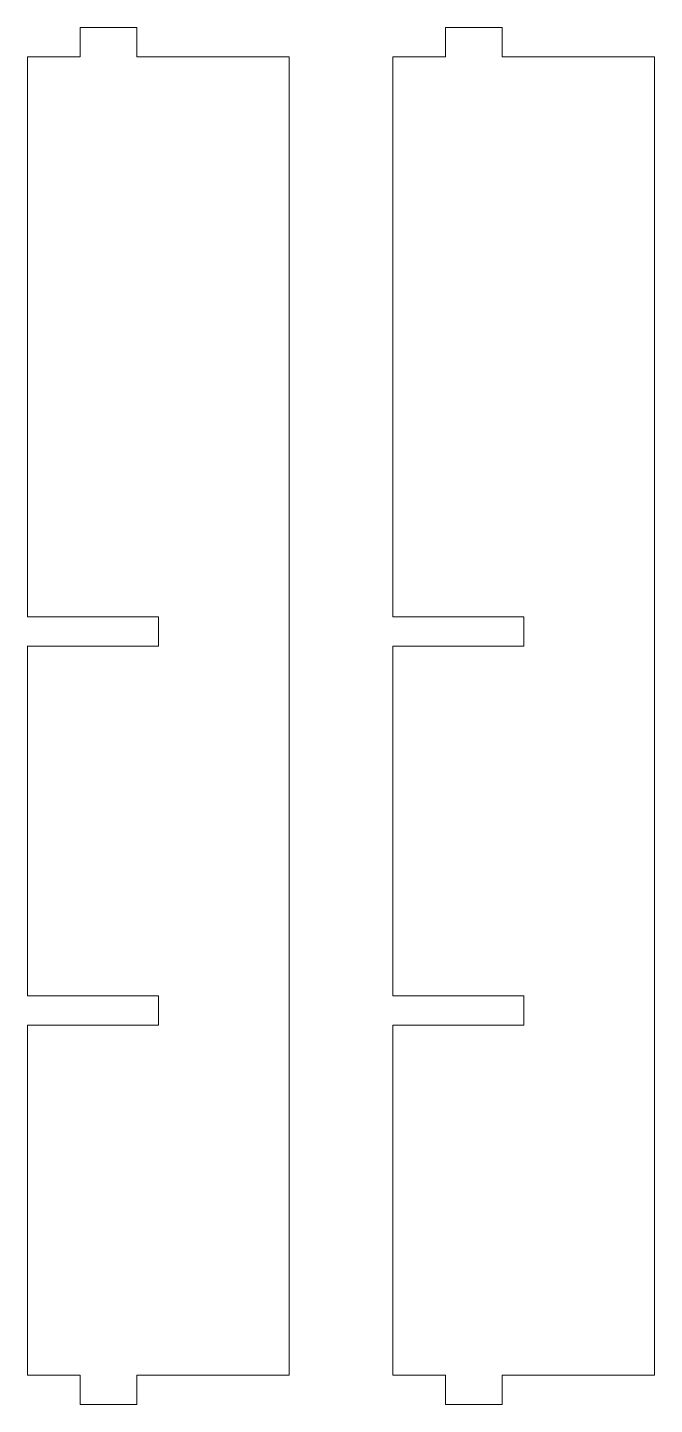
# Model space of a CAD drawing. Header units: inches. Extents: x -9.7 to 11.8, y -8.7 to 8.7.
# Drawn here: x 0.74 to 3.43, y -8.33 to -2.42 of the extents above; entities that cross this region are included whole.
import ezdxf

# ---------------------------------------------------------------- set-up
doc = ezdxf.new("R2010")
doc.units = ezdxf.units.IN
doc.header["$MEASUREMENT"] = 0
doc.layers.add('minion divider', color=7, linetype='Continuous')

msp = doc.modelspace()

# ---------------------------------------------------------------- linework, layer by layer
at = {"layer": 'minion divider', "color": 240, "lineweight": 9}
for points, knots in [([(0.7445, -5.0741), (0.7445, -5.0741), (0.7445, -6.575), (0.7445, -6.575), (0.7445, -6.575), (0.7445, -6.575), (1.3051, -6.575), (1.3051, -6.575), (1.3051, -6.575), (1.3051, -6.575), (1.3051, -6.7), (1.3051, -6.7), (1.3051, -6.7), (1.3051, -6.7), (0.7445, -6.7), (0.7445, -6.7), (0.7445, -6.7), (0.7445, -6.7), (0.7445, -8.202), (0.7445, -8.202), (0.7445, -8.202), (0.7445, -8.202), (0.9705, -8.202), (0.9705, -8.202), (0.9705, -8.202), (0.9705, -8.202), (0.9705, -8.327), (0.9705, -8.327), (0.9705, -8.327), (0.9705, -8.327), (1.2126, -8.327), (1.2126, -8.327), (1.2126, -8.327), (1.2126, -8.327), (1.2126, -8.202), (1.2126, -8.202), (1.2126, -8.202), (1.2126, -8.202), (1.8657, -8.202), (1.8657, -8.202), (1.8657, -8.202), (1.8657, -8.202), (1.8657, -2.5475), (1.8657, -2.5475), (1.8657, -2.5475), (1.8657, -2.5475), (1.2126, -2.5475), (1.2126, -2.5475), (1.2126, -2.5475), (1.2126, -2.5475), (1.2126, -2.4225), (1.2126, -2.4225), (1.2126, -2.4225), (1.2126, -2.4225), (0.9705, -2.4225), (0.9705, -2.4225), (0.9705, -2.4225), (0.9705, -2.4225), (0.9705, -2.5475), (0.9705, -2.5475), (0.9705, -2.5475), (0.9705, -2.5475), (0.7445, -2.5475), (0.7445, -2.5475), (0.7445, -2.5475), (0.7445, -2.5475), (0.7445, -4.95), (0.7445, -4.95), (0.7445, -4.95), (0.7445, -4.95), (1.3051, -4.95), (1.3051, -4.95), (1.3051, -4.95), (1.3051, -4.95), (1.3051, -5.075), (1.3051, -5.075), (1.3051, -5.075), (1.3051, -5.075), (0.7445, -5.075), (0.7445, -5.075), (0.7445, -5.075), (0.7442, -5.075), (0.7445, -5.0737), (0.7445, -5.0741)], [0, 0, 0, 0, 0.045455, 0.045455, 0.045455, 0.045455, 0.090909, 0.090909, 0.090909, 0.090909, 0.136364, 0.136364, 0.136364, 0.136364, 0.181818, 0.181818, 0.181818, 0.181818, 0.227273, 0.227273, 0.227273, 0.227273, 0.272727, 0.272727, 0.272727, 0.272727, 0.318182, 0.318182, 0.318182, 0.318182, 0.363636, 0.363636, 0.363636, 0.363636, 0.409091, 0.409091, 0.409091, 0.409091, 0.454545, 0.454545, 0.454545, 0.454545, 0.5, 0.5, 0.5, 0.5, 0.545455, 0.545455, 0.545455, 0.545455, 0.590909, 0.590909, 0.590909, 0.590909, 0.636364, 0.636364, 0.636364, 0.636364, 0.681818, 0.681818, 0.681818, 0.681818, 0.727273, 0.727273, 0.727273, 0.727273, 0.772727, 0.772727, 0.772727, 0.772727, 0.818182, 0.818182, 0.818182, 0.818182, 0.863636, 0.863636, 0.863636, 0.863636, 0.909091, 0.909091, 0.909091, 0.909091, 1, 1, 1, 1]), ([(2.3108, -5.075), (2.3108, -5.075), (2.8714, -5.075), (2.8714, -5.075), (2.8714, -5.075), (2.8714, -5.075), (2.8714, -4.95), (2.8714, -4.95), (2.8714, -4.95), (2.8714, -4.95), (2.3108, -4.95), (2.3108, -4.95), (2.3108, -4.95), (2.3108, -4.95), (2.3108, -2.5475), (2.3108, -2.5475), (2.3108, -2.5475), (2.3108, -2.5475), (2.5368, -2.5475), (2.5368, -2.5475), (2.5368, -2.5475), (2.5368, -2.5475), (2.5368, -2.4225), (2.5368, -2.4225), (2.5368, -2.4225), (2.5368, -2.4225), (2.7789, -2.4225), (2.7789, -2.4225), (2.7789, -2.4225), (2.7789, -2.4225), (2.7789, -2.5475), (2.7789, -2.5475), (2.7789, -2.5475), (2.7789, -2.5475), (3.432, -2.5475), (3.432, -2.5475), (3.432, -2.5475), (3.432, -2.5475), (3.432, -8.202), (3.432, -8.202), (3.432, -8.202), (3.432, -8.202), (2.7789, -8.202), (2.7789, -8.202), (2.7789, -8.202), (2.7789, -8.202), (2.7789, -8.327), (2.7789, -8.327), (2.7789, -8.327), (2.7789, -8.327), (2.5368, -8.327), (2.5368, -8.327), (2.5368, -8.327), (2.5368, -8.327), (2.5368, -8.202), (2.5368, -8.202), (2.5368, -8.202), (2.5368, -8.202), (2.3108, -8.202), (2.3108, -8.202), (2.3108, -8.202), (2.3108, -8.202), (2.3108, -6.7), (2.3108, -6.7), (2.3108, -6.7), (2.3108, -6.7), (2.8714, -6.7), (2.8714, -6.7), (2.8714, -6.7), (2.8714, -6.7), (2.8714, -6.575), (2.8714, -6.575), (2.8714, -6.575), (2.8714, -6.575), (2.3108, -6.575), (2.3108, -6.575), (2.3108, -6.575), (2.3108, -6.575), (2.3108, -5.075), (2.3108, -5.075)], [0, 0, 0, 0, 0.047619, 0.047619, 0.047619, 0.047619, 0.095238, 0.095238, 0.095238, 0.095238, 0.142857, 0.142857, 0.142857, 0.142857, 0.190476, 0.190476, 0.190476, 0.190476, 0.238095, 0.238095, 0.238095, 0.238095, 0.285714, 0.285714, 0.285714, 0.285714, 0.333333, 0.333333, 0.333333, 0.333333, 0.380952, 0.380952, 0.380952, 0.380952, 0.428571, 0.428571, 0.428571, 0.428571, 0.47619, 0.47619, 0.47619, 0.47619, 0.52381, 0.52381, 0.52381, 0.52381, 0.571429, 0.571429, 0.571429, 0.571429, 0.619048, 0.619048, 0.619048, 0.619048, 0.666667, 0.666667, 0.666667, 0.666667, 0.714286, 0.714286, 0.714286, 0.714286, 0.761905, 0.761905, 0.761905, 0.761905, 0.809524, 0.809524, 0.809524, 0.809524, 0.857143, 0.857143, 0.857143, 0.857143, 0.904762, 0.904762, 0.904762, 0.904762, 1, 1, 1, 1])]:
    msp.add_open_spline(points, degree=3, knots=knots, dxfattribs=at)

doc.saveas('drawing.dxf')
